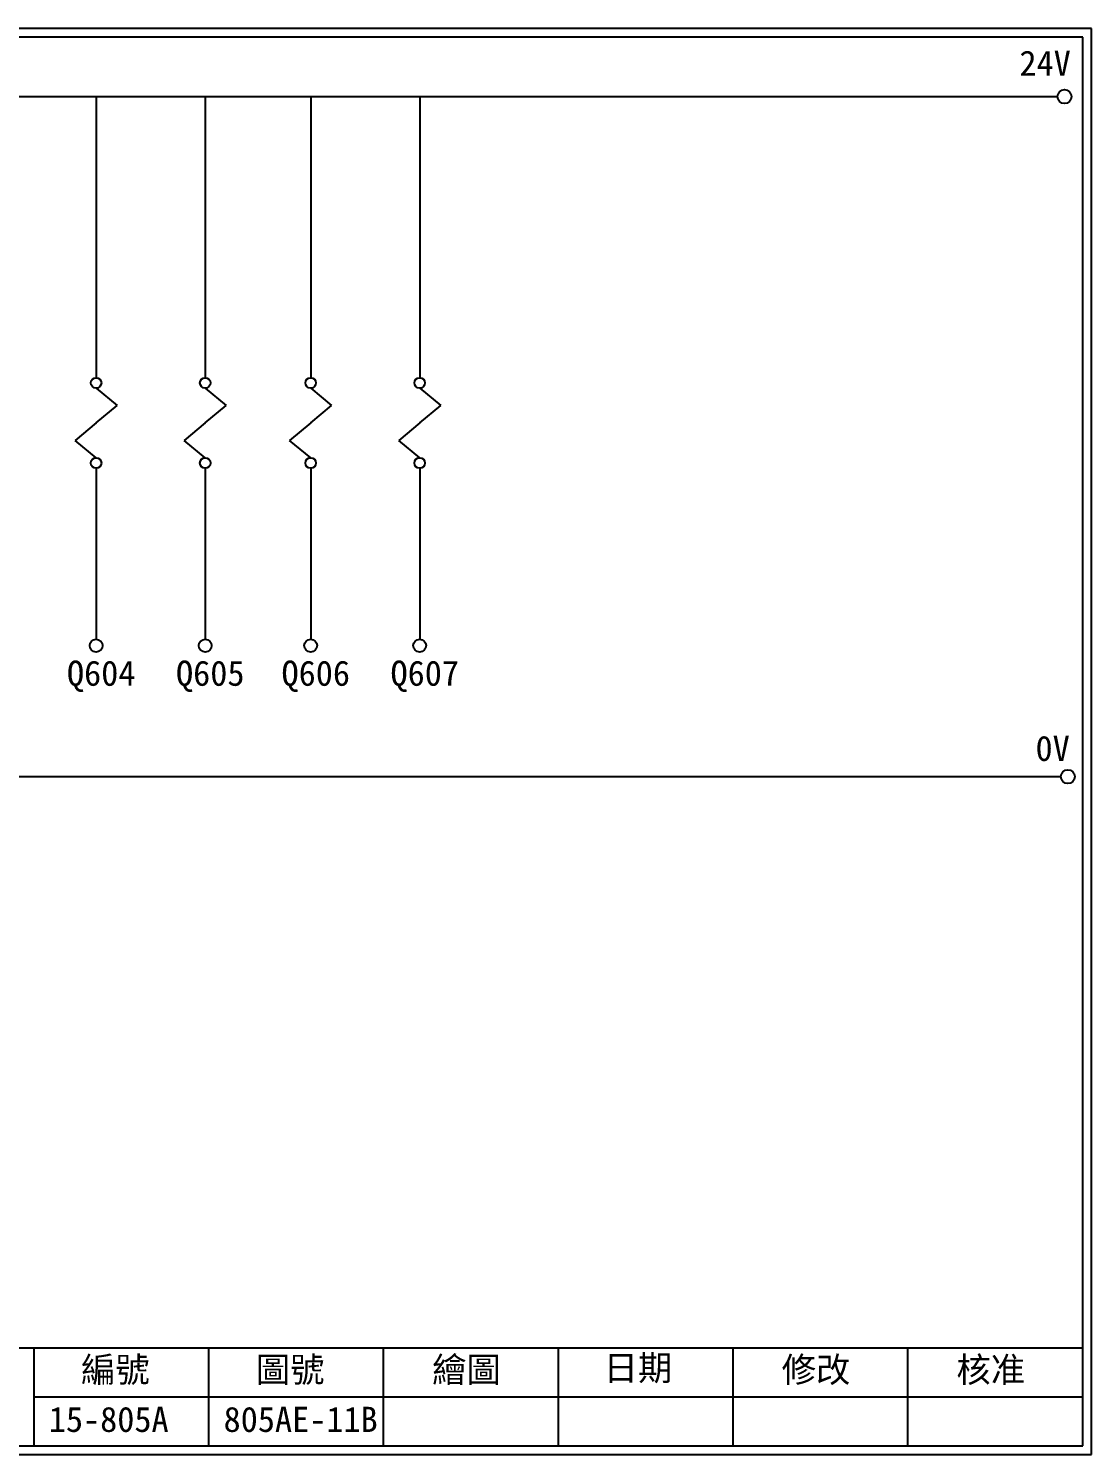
# Model space of a CAD drawing. Extents: x 889 to 1176, y 251 to 455.
# Drawn here: x 1024 to 1176.1, y 251.2 to 455.2 of the extents above; entities that cross this region are included whole.
import ezdxf

# ---------------------------------------------------------------- set-up
doc = ezdxf.new("R2010")
doc.units = 0
doc.layers.get('0').update_dxf_attribs({"linetype": 'CONTINUOUS'})
doc.layers.add('圖框層', color=7, linetype='CONTINUOUS')
doc.layers.add('標尺寸層', color=3, linetype='CONTINUOUS')
doc.styles.add('STSL', font='kaiu.ttf')

msp = doc.modelspace()

# ---------------------------------------------------------------- linework, layer by layer
for centre in [(1172.21, 445.42), (1172.69, 348.15)]:
    msp.add_circle(centre, 1)
at = {"layer": '圖框層', "color": 7}
for p, q in [((1176.07, 455.16), (889.07, 455.16)), ((1176.07, 251.2), (1176.07, 455.16)), ((1174.82, 453.91), (890.32, 453.91)), ((1174.82, 252.44), (1174.82, 453.91)), ((890.32, 266.44), (1174.82, 266.44)), ((1024.82, 252.44), (1024.82, 266.44)), ((1049.82, 252.44), (1049.82, 266.44)), ((1074.82, 252.44), (1074.82, 266.44)), ((1099.82, 252.44), (1099.82, 266.44)), ((1124.82, 252.44), (1124.82, 266.44)), ((1149.82, 252.44), (1149.82, 266.44)), ((1024.82, 259.44), (1174.82, 259.44)), ((889.07, 251.2), (1176.07, 251.2)), ((890.32, 252.44), (1174.82, 252.44))]:
    msp.add_line(p, q, dxfattribs=at)
at = {"layer": '標尺寸層', "color": 7}
for p, q in [((893.61, 445.42), (1171.21, 445.42)), ((1033.7, 445.42), (1033.7, 405.22)), ((1049.3, 445.42), (1049.3, 405.22)), ((1064.39, 445.42), (1064.39, 405.22)), ((1079.98, 445.42), (1079.98, 405.22)), ((1033.7, 403.72), (1036.71, 401.23)), ((1049.3, 403.72), (1052.3, 401.23)), ((1064.39, 403.72), (1067.39, 401.23)), ((1079.98, 403.72), (1082.99, 401.23)), ((1033.7, 398.74), (1036.71, 401.23)), ((1049.3, 398.74), (1052.3, 401.23)), ((1064.39, 398.74), (1067.39, 401.23)), ((1079.98, 398.74), (1082.99, 401.23)), ((1033.7, 398.74), (1030.7, 396.25)), ((1049.3, 398.74), (1046.3, 396.25)), ((1064.39, 398.74), (1061.38, 396.25)), ((1079.98, 398.74), (1076.98, 396.25)), ((1033.7, 393.76), (1030.7, 396.25)), ((1049.3, 393.76), (1046.3, 396.25)), ((1064.39, 393.76), (1061.38, 396.25)), ((1079.98, 393.76), (1076.98, 396.25)), ((1033.7, 392.26), (1033.7, 367.81)), ((1049.3, 392.26), (1049.3, 367.81)), ((1064.39, 392.26), (1064.39, 367.81)), ((1079.98, 392.26), (1079.98, 367.81)), ((893.82, 348.15), (1171.69, 348.15))]:
    msp.add_line(p, q, dxfattribs=at)
for centre, radius in [((1033.7, 404.47), 0.751), ((1049.3, 404.47), 0.751), ((1064.39, 404.47), 0.751), ((1079.98, 404.47), 0.751), ((1033.7, 393.01), 0.751), ((1049.3, 393.01), 0.751), ((1064.39, 393.01), 0.751), ((1079.98, 393.01), 0.751), ((1033.7, 366.89), 0.92), ((1049.3, 366.89), 0.92), ((1064.39, 366.89), 0.92), ((1079.98, 366.89), 0.92)]:
    msp.add_circle(centre, radius, dxfattribs=at)

# ---------------------------------------------------------------- texts
at = {"layer": '圖框層', "color": 4, "style": 'STSL'}
for s, p in [('24V', (1165.77, 448.41)), ('Q604', (1029.53, 361.15)), ('Q605', (1045.13, 361.15)), ('Q606', (1060.22, 361.15)), ('Q607', (1075.81, 361.15)), ('0V', (1168.07, 350.4)), ('編號', (1031.54, 261.53)), ('圖號', (1056.54, 261.53)), ('繪圖', (1081.76, 261.53)), ('日期', (1106.29, 261.78)), ('修改', (1131.76, 261.53)), ('核准', (1156.76, 261.53)), ('15-805A', (1026.93, 254.42)), ('805AE-11B', (1051.93, 254.42))]:
    msp.add_text(s, height=3.6, dxfattribs=at).set_placement(p)

doc.saveas('drawing.dxf')
